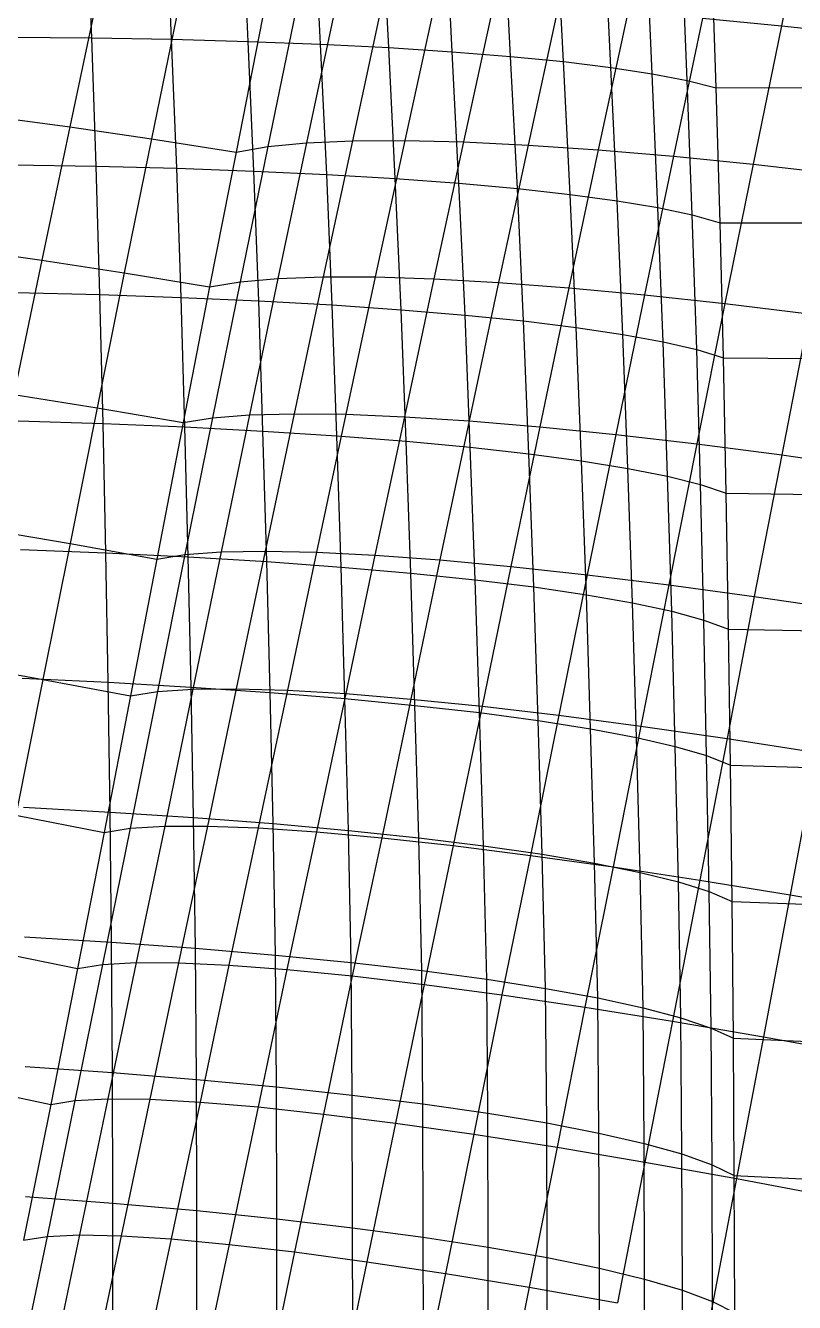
# Model space of a CAD drawing. Extents: x -429 to 429, y -1 to 209.
# Drawn here: x -361.02 to -347.22, y 137.08 to 160 of the extents above; entities that cross this region are included whole.
import ezdxf

# ---------------------------------------------------------------- set-up
doc = ezdxf.new("R2010")
doc.units = 0

msp = doc.modelspace()

# ---------------------------------------------------------------- linework, layer by layer
at = {"layer": 'default', "color": 5, "linetype": 'CONTINUOUS'}
for p, q in [((-346.943, 162.464, 126.111), (-347.451, 160, 125.763)), ((-359.725, 160.566, 139.549), (-360.228, 158.185, 139.252)), ((-358.272, 160.365, 138.733), (-358.763, 157.97, 138.449)), ((-355.462, 160.315, 134.785), (-355.976, 157.895, 134.487)), ((-354.628, 160.358, 133.243), (-355.154, 157.931, 132.931)), ((-353.68, 160.372, 131.771), (-354.212, 157.937, 131.446)), ((-352.624, 160.356, 130.378), (-353.157, 157.912, 130.042)), ((-351.465, 160.311, 129.073), (-351.997, 157.857, 128.729)), ((-356.765, 160.141, 138.039), (-357.242, 157.731, 137.772)), ((-356.765, 160.141, 138.039), (-357.242, 157.731, 137.772)), ((-356.175, 160.242, 136.387), (-356.673, 157.828, 136.104)), ((-350.211, 160.236, 127.864), (-350.738, 157.771, 127.515)), ((-348.87, 160.132, 126.758), (-349.389, 157.656, 126.409)), ((-348.87, 160.132, 126.758), (-347.451, 160, 125.763)), ((-347.451, 160, 125.763), (-347.959, 157.512, 125.418)), ((-347.451, 160, 125.763), (-345.962, 159.841, 124.884)), ((-361.627, 158.373, 140.175), (-360.228, 158.185, 139.252)), ((-360.228, 158.185, 139.252), (-360.731, 155.791, 138.956)), ((-360.228, 158.185, 139.252), (-358.763, 157.97, 138.449)), ((-358.763, 157.97, 138.449), (-359.252, 155.562, 138.166)), ((-358.763, 157.97, 138.449), (-357.242, 157.731, 137.772)), ((-357.242, 157.731, 137.772), (-357.716, 155.31, 137.508)), ((-357.242, 157.731, 137.772), (-357.716, 155.31, 137.508)), ((-357.242, 157.731, 137.772), (-356.673, 157.828, 136.104)), ((-356.673, 157.828, 136.104), (-357.171, 155.401, 135.824)), ((-356.673, 157.828, 136.104), (-355.976, 157.895, 134.487)), ((-355.976, 157.895, 134.487), (-356.491, 155.462, 134.19)), ((-355.976, 157.895, 134.487), (-355.154, 157.931, 132.931)), ((-355.154, 157.931, 132.931), (-355.68, 155.491, 132.619)), ((-355.154, 157.931, 132.931), (-354.212, 157.937, 131.446)), ((-354.212, 157.937, 131.446), (-354.745, 155.488, 131.12)), ((-354.212, 157.937, 131.446), (-353.157, 157.912, 130.042)), ((-353.157, 157.912, 130.042), (-353.693, 155.454, 129.705)), ((-353.157, 157.912, 130.042), (-351.997, 157.857, 128.729)), ((-351.997, 157.857, 128.729), (-352.531, 155.389, 128.383)), ((-351.997, 157.857, 128.729), (-350.738, 157.771, 127.515)), ((-350.738, 157.771, 127.515), (-351.266, 155.292, 127.165)), ((-350.738, 157.771, 127.515), (-349.389, 157.656, 126.409)), ((-349.389, 157.656, 126.409), (-349.909, 155.166, 126.058)), ((-349.389, 157.656, 126.409), (-347.959, 157.512, 125.418)), ((-347.959, 157.512, 125.418), (-348.468, 155.009, 125.071)), ((-347.959, 157.512, 125.418), (-346.458, 157.34, 124.547)), ((-362.142, 155.993, 139.87), (-360.731, 155.791, 138.956)), ((-360.731, 155.791, 138.956), (-361.229, 153.38, 138.666)), ((-360.731, 155.791, 138.956), (-359.252, 155.562, 138.166)), ((-359.252, 155.562, 138.166), (-359.738, 153.138, 137.888)), ((-359.252, 155.562, 138.166), (-357.716, 155.31, 137.508)), ((-357.171, 155.401, 135.824), (-356.491, 155.462, 134.19)), ((-356.491, 155.462, 134.19), (-356.999, 153.012, 133.9)), ((-356.491, 155.462, 134.19), (-355.68, 155.491, 132.619)), ((-355.68, 155.491, 132.619), (-356.199, 153.034, 132.314)), ((-355.68, 155.491, 132.619), (-354.745, 155.488, 131.12)), ((-354.745, 155.488, 131.12), (-355.27, 153.023, 130.802)), ((-354.745, 155.488, 131.12), (-353.693, 155.454, 129.705)), ((-353.693, 155.454, 129.705), (-354.22, 152.979, 129.377)), ((-353.693, 155.454, 129.705), (-352.531, 155.389, 128.383)), ((-357.716, 155.31, 137.508), (-358.19, 152.873, 137.246)), ((-357.716, 155.31, 137.508), (-358.19, 152.873, 137.246)), ((-357.716, 155.31, 137.508), (-357.171, 155.401, 135.824)), ((-357.171, 155.401, 135.824), (-357.664, 152.958, 135.548)), ((-352.531, 155.389, 128.383), (-353.056, 152.903, 128.047)), ((-352.531, 155.389, 128.383), (-351.266, 155.292, 127.165)), ((-351.266, 155.292, 127.165), (-351.786, 152.796, 126.824)), ((-351.266, 155.292, 127.165), (-349.909, 155.166, 126.058)), ((-349.909, 155.166, 126.058), (-350.421, 152.658, 125.717)), ((-349.909, 155.166, 126.058), (-348.468, 155.009, 125.071)), ((-348.468, 155.009, 125.071), (-348.97, 152.49, 124.733)), ((-348.468, 155.009, 125.071), (-346.954, 154.825, 124.21)), ((-346.954, 154.825, 124.21), (-347.445, 152.293, 123.88)), ((-361.229, 153.38, 138.666), (-359.738, 153.138, 137.888)), ((-359.738, 153.138, 137.888), (-360.223, 150.702, 137.612)), ((-359.738, 153.138, 137.888), (-358.19, 152.873, 137.246)), ((-358.19, 152.873, 137.246), (-357.664, 152.958, 135.548)), ((-357.664, 152.958, 135.548), (-358.159, 150.504, 135.273)), ((-357.664, 152.958, 135.548), (-356.999, 153.012, 133.9)), ((-356.999, 153.012, 133.9), (-357.51, 150.552, 133.609)), ((-356.999, 153.012, 133.9), (-356.199, 153.034, 132.314)), ((-356.199, 153.034, 132.314), (-356.721, 150.567, 132.008)), ((-356.199, 153.034, 132.314), (-355.27, 153.023, 130.802)), ((-355.27, 153.023, 130.802), (-355.799, 150.548, 130.483)), ((-355.27, 153.023, 130.802), (-354.22, 152.979, 129.377)), ((-354.22, 152.979, 129.377), (-354.751, 150.495, 129.046)), ((-354.22, 152.979, 129.377), (-353.056, 152.903, 128.047)), ((-358.19, 152.873, 137.246), (-358.663, 150.423, 136.987)), ((-358.19, 152.873, 137.246), (-358.663, 150.423, 136.987)), ((-353.056, 152.903, 128.047), (-353.584, 150.409, 127.708)), ((-353.056, 152.903, 128.047), (-351.786, 152.796, 126.824)), ((-351.786, 152.796, 126.824), (-352.309, 150.29, 126.48)), ((-351.786, 152.796, 126.824), (-350.421, 152.658, 125.717)), ((-350.421, 152.658, 125.717), (-350.936, 150.14, 125.372)), ((-350.421, 152.658, 125.717), (-348.97, 152.49, 124.733)), ((-348.97, 152.49, 124.733), (-349.474, 149.96, 124.392)), ((-348.97, 152.49, 124.733), (-347.445, 152.293, 123.88)), ((-347.445, 152.293, 123.88), (-347.937, 149.75, 123.548)), ((-347.445, 152.293, 123.88), (-345.857, 152.07, 123.165)), ((-361.726, 150.958, 138.378), (-360.223, 150.702, 137.612)), ((-360.223, 150.702, 137.612), (-360.709, 148.263, 137.334)), ((-360.223, 150.702, 137.612), (-358.663, 150.423, 136.987)), ((-358.663, 150.423, 136.987), (-359.136, 147.968, 136.726)), ((-358.663, 150.423, 136.987), (-359.136, 147.968, 136.726)), ((-358.663, 150.423, 136.987), (-358.159, 150.504, 135.273)), ((-358.159, 150.504, 135.273), (-358.651, 148.045, 134.999)), ((-358.159, 150.504, 135.273), (-357.51, 150.552, 133.609)), ((-357.51, 150.552, 133.609), (-358.016, 148.088, 133.321)), ((-357.51, 150.552, 133.609), (-356.721, 150.567, 132.008)), ((-356.721, 150.567, 132.008), (-357.238, 148.096, 131.706)), ((-356.721, 150.567, 132.008), (-355.799, 150.548, 130.483)), ((-355.799, 150.548, 130.483), (-356.321, 148.069, 130.169)), ((-355.799, 150.548, 130.483), (-354.751, 150.495, 129.046)), ((-354.751, 150.495, 129.046), (-355.274, 148.007, 128.722)), ((-354.751, 150.495, 129.046), (-353.584, 150.409, 127.708)), ((-353.584, 150.409, 127.708), (-354.106, 147.911, 127.376)), ((-353.584, 150.409, 127.708), (-352.309, 150.29, 126.48)), ((-352.309, 150.29, 126.48), (-352.826, 147.781, 126.143)), ((-352.309, 150.29, 126.48), (-350.936, 150.14, 125.372)), ((-350.936, 150.14, 125.372), (-351.445, 147.619, 125.034)), ((-350.936, 150.14, 125.372), (-349.474, 149.96, 124.392)), ((-349.474, 149.96, 124.392), (-349.974, 147.426, 124.057)), ((-349.474, 149.96, 124.392), (-347.937, 149.75, 123.548)), ((-347.937, 149.75, 123.548), (-348.426, 147.203, 123.221)), ((-347.937, 149.75, 123.548), (-346.335, 149.514, 122.847)), ((-362.224, 148.533, 138.087), (-360.709, 148.263, 137.334)), ((-360.709, 148.263, 137.334), (-361.195, 145.826, 137.056)), ((-360.709, 148.263, 137.334), (-359.136, 147.968, 136.726)), ((-359.136, 147.968, 136.726), (-359.611, 145.516, 136.465)), ((-359.136, 147.968, 136.726), (-359.611, 145.516, 136.465)), ((-358.651, 148.045, 134.999), (-359.144, 145.59, 134.724)), ((-359.136, 147.968, 136.726), (-358.651, 148.045, 134.999)), ((-358.651, 148.045, 134.999), (-358.016, 148.088, 133.321)), ((-358.016, 148.088, 133.321), (-358.523, 145.629, 133.032)), ((-358.016, 148.088, 133.321), (-357.238, 148.096, 131.706)), ((-357.238, 148.096, 131.706), (-357.754, 145.63, 131.404)), ((-357.238, 148.096, 131.706), (-356.321, 148.069, 130.169)), ((-356.321, 148.069, 130.169), (-356.843, 145.596, 129.855)), ((-356.321, 148.069, 130.169), (-355.274, 148.007, 128.722)), ((-355.274, 148.007, 128.722), (-355.798, 145.525, 128.397)), ((-355.274, 148.007, 128.722), (-354.106, 147.911, 127.376)), ((-354.106, 147.911, 127.376), (-354.627, 145.419, 127.044)), ((-354.106, 147.911, 127.376), (-352.826, 147.781, 126.143)), ((-352.826, 147.781, 126.143), (-353.343, 145.278, 125.807)), ((-352.826, 147.781, 126.143), (-351.445, 147.619, 125.034)), ((-351.445, 147.619, 125.034), (-351.954, 145.103, 124.696)), ((-351.445, 147.619, 125.034), (-349.974, 147.426, 124.057)), ((-349.974, 147.426, 124.057), (-350.474, 144.897, 123.722)), ((-349.974, 147.426, 124.057), (-348.426, 147.203, 123.221)), ((-348.426, 147.203, 123.221), (-348.915, 144.66, 122.893)), ((-348.426, 147.203, 123.221), (-346.813, 146.953, 122.532)), ((-346.813, 146.953, 122.532), (-347.292, 144.395, 122.216)), ((-361.195, 145.826, 137.056), (-359.611, 145.516, 136.465)), ((-359.144, 145.59, 134.724), (-359.641, 143.144, 134.445)), ((-359.611, 145.516, 136.465), (-359.144, 145.59, 134.724)), ((-359.144, 145.59, 134.724), (-358.523, 145.629, 133.032)), ((-358.523, 145.629, 133.032), (-359.036, 143.178, 132.739)), ((-358.523, 145.629, 133.032), (-357.754, 145.63, 131.404)), ((-357.754, 145.63, 131.404), (-358.277, 143.175, 131.097)), ((-357.754, 145.63, 131.404), (-356.843, 145.596, 129.855)), ((-356.843, 145.596, 129.855), (-357.371, 143.134, 129.535)), ((-356.843, 145.596, 129.855), (-355.798, 145.525, 128.397)), ((-359.611, 145.516, 136.465), (-360.088, 143.071, 136.2)), ((-359.611, 145.516, 136.465), (-360.088, 143.071, 136.2)), ((-355.798, 145.525, 128.397), (-356.328, 143.054, 128.066)), ((-355.798, 145.525, 128.397), (-354.627, 145.419, 127.044)), ((-354.627, 145.419, 127.044), (-355.155, 142.938, 126.705)), ((-354.627, 145.419, 127.044), (-353.343, 145.278, 125.807)), ((-353.343, 145.278, 125.807), (-353.865, 142.785, 125.462)), ((-353.343, 145.278, 125.807), (-351.954, 145.103, 124.696)), ((-351.954, 145.103, 124.696), (-352.469, 142.598, 124.351)), ((-351.954, 145.103, 124.696), (-350.474, 144.897, 123.722)), ((-350.474, 144.897, 123.722), (-350.979, 142.378, 123.38)), ((-350.474, 144.897, 123.722), (-348.915, 144.66, 122.893)), ((-348.915, 144.66, 122.893), (-349.409, 142.127, 122.559)), ((-348.915, 144.66, 122.893), (-347.292, 144.395, 122.216)), ((-347.292, 144.395, 122.216), (-347.773, 141.847, 121.895)), ((-347.292, 144.395, 122.216), (-345.617, 144.105, 121.697)), ((-361.684, 143.398, 136.775), (-360.088, 143.071, 136.2)), ((-360.088, 143.071, 136.2), (-360.569, 140.632, 135.932)), ((-360.088, 143.071, 136.2), (-360.569, 140.632, 135.932)), ((-359.641, 143.144, 134.445), (-360.137, 140.702, 134.166)), ((-360.088, 143.071, 136.2), (-359.641, 143.144, 134.445)), ((-359.641, 143.144, 134.445), (-359.036, 143.178, 132.739)), ((-359.036, 143.178, 132.739), (-359.542, 140.733, 132.448)), ((-359.036, 143.178, 132.739), (-358.277, 143.175, 131.097)), ((-358.277, 143.175, 131.097), (-358.79, 140.724, 130.795)), ((-358.277, 143.175, 131.097), (-357.371, 143.134, 129.535)), ((-357.371, 143.134, 129.535), (-357.888, 140.675, 129.223)), ((-357.371, 143.134, 129.535), (-356.328, 143.054, 128.066)), ((-356.328, 143.054, 128.066), (-356.846, 140.587, 127.745)), ((-356.328, 143.054, 128.066), (-355.155, 142.938, 126.705)), ((-355.155, 142.938, 126.705), (-355.672, 140.46, 126.377)), ((-355.155, 142.938, 126.705), (-353.865, 142.785, 125.462)), ((-353.865, 142.785, 125.462), (-354.378, 140.296, 125.13)), ((-353.865, 142.785, 125.462), (-352.469, 142.598, 124.351)), ((-352.469, 142.598, 124.351), (-352.975, 140.097, 124.017)), ((-352.469, 142.598, 124.351), (-350.979, 142.378, 123.38)), ((-350.979, 142.378, 123.38), (-351.478, 139.863, 123.047)), ((-350.979, 142.378, 123.38), (-349.409, 142.127, 122.559)), ((-349.409, 142.127, 122.559), (-349.9, 139.598, 122.231)), ((-349.409, 142.127, 122.559), (-347.773, 141.847, 121.895)), ((-347.773, 141.847, 121.895), (-348.256, 139.304, 121.576)), ((-347.773, 141.847, 121.895), (-346.087, 141.541, 121.395)), ((-362.173, 140.974, 136.495), (-360.569, 140.632, 135.932)), ((-360.569, 140.632, 135.932), (-361.056, 138.194, 135.658)), ((-360.569, 140.632, 135.932), (-361.056, 138.194, 135.658)), ((-360.137, 140.702, 134.166), (-360.636, 138.262, 133.882)), ((-360.569, 140.632, 135.932), (-360.137, 140.702, 134.166)), ((-360.137, 140.702, 134.166), (-359.542, 140.733, 132.448)), ((-359.542, 140.733, 132.448), (-360.05, 138.288, 132.154)), ((-359.542, 140.733, 132.448), (-358.79, 140.724, 130.795)), ((-358.79, 140.724, 130.795), (-359.305, 138.273, 130.491)), ((-358.79, 140.724, 130.795), (-357.888, 140.675, 129.223)), ((-357.888, 140.675, 129.223), (-358.407, 138.217, 128.909)), ((-357.888, 140.675, 129.223), (-356.846, 140.587, 127.745)), ((-356.846, 140.587, 127.745), (-357.365, 138.12, 127.423)), ((-356.846, 140.587, 127.745), (-355.672, 140.46, 126.377)), ((-355.672, 140.46, 126.377), (-356.19, 137.983, 126.048)), ((-355.672, 140.46, 126.377), (-354.378, 140.296, 125.13)), ((-354.378, 140.296, 125.13), (-354.892, 137.808, 124.796)), ((-354.378, 140.296, 125.13), (-352.975, 140.097, 124.017)), ((-352.975, 140.097, 124.017), (-353.484, 137.596, 123.681)), ((-352.975, 140.097, 124.017), (-351.478, 139.863, 123.047)), ((-351.478, 139.863, 123.047), (-351.98, 137.349, 122.713)), ((-351.478, 139.863, 123.047), (-349.9, 139.598, 122.231)), ((-349.9, 139.598, 122.231), (-350.394, 137.07, 121.901)), ((-349.9, 139.598, 122.231), (-348.256, 139.304, 121.576)), ((-348.256, 139.304, 121.576), (-348.742, 136.762, 121.253)), ((-348.256, 139.304, 121.576), (-346.561, 138.983, 121.088)), ((-360.636, 138.262, 133.882), (-361.141, 135.816, 133.593)), ((-361.056, 138.194, 135.658), (-360.636, 138.262, 133.882)), ((-360.636, 138.262, 133.882), (-360.05, 138.288, 132.154)), ((-360.05, 138.288, 132.154), (-360.565, 135.838, 131.855)), ((-360.05, 138.288, 132.154), (-359.305, 138.273, 130.491)), ((-359.305, 138.273, 130.491), (-359.826, 135.817, 130.181)), ((-359.305, 138.273, 130.491), (-358.407, 138.217, 128.909)), ((-358.407, 138.217, 128.909), (-358.932, 135.753, 128.589)), ((-358.407, 138.217, 128.909), (-357.365, 138.12, 127.423)), ((-357.365, 138.12, 127.423), (-357.891, 135.647, 127.095)), ((-357.365, 138.12, 127.423), (-356.19, 137.983, 126.048)), ((-356.19, 137.983, 126.048), (-356.714, 135.5, 125.713)), ((-356.19, 137.983, 126.048), (-354.892, 137.808, 124.796)), ((-354.892, 137.808, 124.796), (-355.412, 135.313, 124.457)), ((-354.892, 137.808, 124.796), (-353.484, 137.596, 123.681)), ((-353.484, 137.596, 123.681), (-353.999, 135.089, 123.34)), ((-353.484, 137.596, 123.681), (-351.98, 137.349, 122.713)), ((-351.98, 137.349, 122.713), (-352.488, 134.829, 122.372)), ((-351.98, 137.349, 122.713), (-350.394, 137.07, 121.901))]:
    msp.add_line(p, q, dxfattribs=at)
at = {"layer": 'default', "color": 3, "linetype": 'CONTINUOUS'}
for p, q in [((-359.834, 159.781, 159.017), (-359.922, 162.086, 158.767)), ((-358.398, 159.755, 158.233), (-358.497, 162.072, 157.968)), ((-357.026, 159.717, 157.346), (-357.133, 162.046, 157.071)), ((-355.724, 159.668, 156.361), (-355.84, 162.008, 156.08)), ((-354.5, 159.606, 155.284), (-354.622, 161.958, 154.999)), ((-353.36, 159.533, 154.121), (-353.486, 161.896, 153.835)), ((-352.312, 159.449, 152.877), (-352.439, 161.824, 152.593)), ((-351.361, 159.355, 151.561), (-351.486, 161.74, 151.281)), ((-350.512, 159.251, 150.18), (-350.632, 161.646, 149.905)), ((-349.771, 159.137, 148.74), (-349.881, 161.543, 148.472)), ((-349.14, 159.015, 147.251), (-349.237, 161.43, 146.99)), ((-348.624, 158.885, 145.72), (-348.704, 161.308, 145.466)), ((-348.624, 158.885, 145.72), (-348.704, 161.308, 145.466)), ((-361.325, 159.794, 159.695), (-359.834, 159.781, 159.017)), ((-359.834, 159.781, 159.017), (-358.398, 159.755, 158.233)), ((-359.755, 157.477, 159.262), (-359.834, 159.781, 159.017)), ((-358.398, 159.755, 158.233), (-357.026, 159.717, 157.346)), ((-358.308, 157.44, 158.492), (-358.398, 159.755, 158.233)), ((-357.026, 159.717, 157.346), (-355.724, 159.668, 156.361)), ((-356.925, 157.39, 157.616), (-357.026, 159.717, 157.346)), ((-355.724, 159.668, 156.361), (-354.5, 159.606, 155.284)), ((-355.614, 157.328, 156.638), (-355.724, 159.668, 156.361)), ((-354.5, 159.606, 155.284), (-353.36, 159.533, 154.121)), ((-354.384, 157.255, 155.565), (-354.5, 159.606, 155.284)), ((-353.36, 159.533, 154.121), (-352.312, 159.449, 152.877)), ((-353.24, 157.17, 154.402), (-353.36, 159.533, 154.121)), ((-352.312, 159.449, 152.877), (-351.361, 159.355, 151.561)), ((-352.191, 157.075, 153.156), (-352.312, 159.449, 152.877)), ((-351.361, 159.355, 151.561), (-350.512, 159.251, 150.18)), ((-351.242, 156.97, 151.836), (-351.361, 159.355, 151.561)), ((-350.512, 159.251, 150.18), (-349.771, 159.137, 148.74)), ((-350.399, 156.856, 150.448), (-350.512, 159.251, 150.18)), ((-349.771, 159.137, 148.74), (-349.14, 159.015, 147.251)), ((-349.667, 156.733, 149.001), (-349.771, 159.137, 148.74)), ((-349.14, 159.015, 147.251), (-348.624, 158.885, 145.72)), ((-349.051, 156.601, 147.503), (-349.14, 159.015, 147.251)), ((-348.624, 158.885, 145.72), (-347.051, 158.892, 145.106)), ((-348.553, 156.463, 145.964), (-348.624, 158.885, 145.72)), ((-348.553, 156.463, 145.964), (-348.624, 158.885, 145.72)), ((-361.258, 157.502, 159.92), (-359.755, 157.477, 159.262)), ((-359.755, 157.477, 159.262), (-358.308, 157.44, 158.492)), ((-359.687, 155.171, 159.497), (-359.755, 157.477, 159.262)), ((-358.308, 157.44, 158.492), (-356.925, 157.39, 157.616)), ((-358.228, 155.121, 158.742), (-358.308, 157.44, 158.492)), ((-356.925, 157.39, 157.616), (-355.614, 157.328, 156.638)), ((-356.835, 155.06, 157.877), (-356.925, 157.39, 157.616)), ((-355.614, 157.328, 156.638), (-354.384, 157.255, 155.565)), ((-355.516, 154.986, 156.906), (-355.614, 157.328, 156.638)), ((-354.384, 157.255, 155.565), (-353.24, 157.17, 154.402)), ((-354.278, 154.901, 155.836), (-354.384, 157.255, 155.565)), ((-353.24, 157.17, 154.402), (-352.191, 157.075, 153.156)), ((-353.131, 154.805, 154.673), (-353.24, 157.17, 154.402)), ((-352.191, 157.075, 153.156), (-351.242, 156.97, 151.836)), ((-352.081, 154.699, 153.425), (-352.191, 157.075, 153.156)), ((-351.242, 156.97, 151.836), (-350.399, 156.856, 150.448)), ((-351.134, 154.583, 152.1), (-351.242, 156.97, 151.836)), ((-350.399, 156.856, 150.448), (-349.667, 156.733, 149.001)), ((-350.297, 154.458, 150.706), (-350.399, 156.856, 150.448)), ((-349.667, 156.733, 149.001), (-349.051, 156.601, 147.503)), ((-349.575, 154.325, 149.252), (-349.667, 156.733, 149.001)), ((-349.051, 156.601, 147.503), (-348.553, 156.463, 145.964)), ((-348.972, 154.186, 147.747), (-349.051, 156.601, 147.503)), ((-348.553, 156.463, 145.964), (-346.969, 156.46, 145.37)), ((-348.493, 154.039, 146.2), (-348.553, 156.463, 145.964)), ((-348.493, 154.039, 146.2), (-348.553, 156.463, 145.964)), ((-361.201, 155.208, 160.137), (-359.687, 155.171, 159.497)), ((-359.687, 155.171, 159.497), (-358.228, 155.121, 158.742)), ((-359.629, 152.857, 159.724), (-359.687, 155.171, 159.497)), ((-358.228, 155.121, 158.742), (-356.835, 155.06, 157.877)), ((-358.161, 152.795, 158.981), (-358.228, 155.121, 158.742)), ((-356.835, 155.06, 157.877), (-355.516, 154.986, 156.906)), ((-356.759, 152.721, 158.125), (-356.835, 155.06, 157.877)), ((-355.516, 154.986, 156.906), (-354.278, 154.901, 155.836)), ((-355.432, 152.636, 157.16), (-355.516, 154.986, 156.906)), ((-354.278, 154.901, 155.836), (-353.131, 154.805, 154.673)), ((-354.189, 152.539, 156.093), (-354.278, 154.901, 155.836)), ((-353.131, 154.805, 154.673), (-352.081, 154.699, 153.425)), ((-353.037, 152.431, 154.931), (-353.131, 154.805, 154.673)), ((-352.081, 154.699, 153.425), (-351.134, 154.583, 152.1)), ((-351.986, 152.313, 153.681), (-352.081, 154.699, 153.425)), ((-351.134, 154.583, 152.1), (-350.297, 154.458, 150.706)), ((-351.041, 152.187, 152.353), (-351.134, 154.583, 152.1)), ((-350.297, 154.458, 150.706), (-349.575, 154.325, 149.252)), ((-350.209, 152.052, 150.953), (-350.297, 154.458, 150.706)), ((-349.575, 154.325, 149.252), (-348.972, 154.186, 147.747)), ((-349.496, 151.91, 149.493), (-349.575, 154.325, 149.252)), ((-348.972, 154.186, 147.747), (-348.493, 154.039, 146.2)), ((-348.905, 151.761, 147.981), (-348.972, 154.186, 147.747)), ((-348.493, 154.039, 146.2), (-346.898, 154.025, 145.625)), ((-348.441, 151.607, 146.427), (-348.493, 154.039, 146.2)), ((-348.441, 151.607, 146.427), (-348.493, 154.039, 146.2)), ((-361.154, 152.906, 160.347), (-359.629, 152.857, 159.724)), ((-359.629, 152.857, 159.724), (-358.161, 152.795, 158.981)), ((-359.578, 150.536, 159.946), (-359.629, 152.857, 159.724)), ((-358.161, 152.795, 158.981), (-356.759, 152.721, 158.125)), ((-358.1, 150.463, 159.217), (-358.161, 152.795, 158.981)), ((-356.759, 152.721, 158.125), (-355.432, 152.636, 157.16)), ((-356.688, 150.377, 158.371), (-356.759, 152.721, 158.125)), ((-355.432, 152.636, 157.16), (-354.189, 152.539, 156.093)), ((-355.352, 150.279, 157.412), (-355.432, 152.636, 157.16)), ((-354.189, 152.539, 156.093), (-353.037, 152.431, 154.931)), ((-354.103, 150.17, 156.348), (-354.189, 152.539, 156.093)), ((-353.037, 152.431, 154.931), (-351.986, 152.313, 153.681)), ((-352.947, 150.051, 155.186), (-353.037, 152.431, 154.931)), ((-351.986, 152.313, 153.681), (-351.041, 152.187, 152.353)), ((-351.895, 149.922, 153.934), (-351.986, 152.313, 153.681)), ((-351.041, 152.187, 152.353), (-350.209, 152.052, 150.953)), ((-350.952, 149.784, 152.601), (-351.041, 152.187, 152.353)), ((-350.209, 152.052, 150.953), (-349.496, 151.91, 149.493)), ((-350.126, 149.639, 151.196), (-350.209, 152.052, 150.953)), ((-349.496, 151.91, 149.493), (-348.905, 151.761, 147.981)), ((-349.421, 149.487, 149.729), (-349.496, 151.91, 149.493)), ((-348.905, 151.761, 147.981), (-348.441, 151.607, 146.427)), ((-348.844, 149.329, 148.209), (-348.905, 151.761, 147.981)), ((-348.441, 151.607, 146.427), (-346.837, 151.582, 145.87)), ((-348.398, 149.167, 146.648), (-348.441, 151.607, 146.427)), ((-348.398, 149.167, 146.648), (-348.441, 151.607, 146.427)), ((-361.114, 150.597, 160.551), (-359.578, 150.536, 159.946)), ((-359.578, 150.536, 159.946), (-358.1, 150.463, 159.217)), ((-359.537, 148.212, 160.159), (-359.578, 150.536, 159.946)), ((-358.1, 150.463, 159.217), (-356.688, 150.377, 158.371)), ((-358.049, 148.126, 159.443), (-358.1, 150.463, 159.217)), ((-356.688, 150.377, 158.371), (-355.352, 150.279, 157.412)), ((-356.628, 148.028, 158.605), (-356.688, 150.377, 158.371)), ((-355.352, 150.279, 157.412), (-354.103, 150.17, 156.348)), ((-355.286, 147.918, 157.652), (-355.352, 150.279, 157.412)), ((-354.103, 150.17, 156.348), (-352.947, 150.051, 155.186)), ((-354.03, 147.797, 156.591), (-354.103, 150.17, 156.348)), ((-352.947, 150.051, 155.186), (-351.895, 149.922, 153.934)), ((-352.872, 147.666, 155.429), (-352.947, 150.051, 155.186)), ((-351.895, 149.922, 153.934), (-350.952, 149.784, 152.601)), ((-351.818, 147.525, 154.176), (-351.895, 149.922, 153.934)), ((-350.952, 149.784, 152.601), (-350.126, 149.639, 151.196)), ((-350.877, 147.377, 152.839), (-350.952, 149.784, 152.601)), ((-350.126, 149.639, 151.196), (-349.421, 149.487, 149.729)), ((-350.055, 147.221, 151.429), (-350.126, 149.639, 151.196)), ((-349.421, 149.487, 149.729), (-348.844, 149.329, 148.209)), ((-349.359, 147.06, 149.955), (-349.421, 149.487, 149.729)), ((-348.844, 149.329, 148.209), (-348.398, 149.167, 146.648)), ((-348.793, 146.894, 148.429), (-348.844, 149.329, 148.209)), ((-348.398, 149.167, 146.648), (-346.783, 149.132, 146.11)), ((-348.362, 146.724, 146.862), (-348.398, 149.167, 146.648)), ((-348.362, 146.724, 146.862), (-348.398, 149.167, 146.648)), ((-361.081, 148.284, 160.749), (-359.537, 148.212, 160.159)), ((-359.537, 148.212, 160.159), (-358.049, 148.126, 159.443)), ((-359.502, 145.882, 160.368), (-359.537, 148.212, 160.159)), ((-358.049, 148.126, 159.443), (-356.628, 148.028, 158.605)), ((-358.004, 145.785, 159.665), (-358.049, 148.126, 159.443)), ((-356.628, 148.028, 158.605), (-355.286, 147.918, 157.652)), ((-356.574, 145.674, 158.837), (-356.628, 148.028, 158.605)), ((-355.286, 147.918, 157.652), (-354.03, 147.797, 156.591)), ((-355.223, 145.552, 157.89), (-355.286, 147.918, 157.652)), ((-354.03, 147.797, 156.591), (-352.872, 147.666, 155.429)), ((-353.962, 145.419, 156.832), (-354.03, 147.797, 156.591)), ((-352.872, 147.666, 155.429), (-351.818, 147.525, 154.176)), ((-352.799, 145.276, 155.67), (-352.872, 147.666, 155.429)), ((-351.818, 147.525, 154.176), (-350.877, 147.377, 152.839)), ((-351.744, 145.124, 154.414), (-351.818, 147.525, 154.176)), ((-350.877, 147.377, 152.839), (-350.055, 147.221, 151.429)), ((-350.805, 144.965, 153.073), (-350.877, 147.377, 152.839)), ((-350.055, 147.221, 151.429), (-349.359, 147.06, 149.955)), ((-349.989, 144.799, 151.657), (-350.055, 147.221, 151.429)), ((-349.359, 147.06, 149.955), (-348.793, 146.894, 148.429)), ((-349.301, 144.627, 150.176), (-349.359, 147.06, 149.955)), ((-348.793, 146.894, 148.429), (-348.362, 146.724, 146.862)), ((-348.748, 144.452, 148.643), (-348.793, 146.894, 148.429)), ((-348.362, 146.724, 146.862), (-346.739, 146.678, 146.34)), ((-348.334, 144.275, 147.069), (-348.362, 146.724, 146.862)), ((-348.334, 144.275, 147.069), (-348.362, 146.724, 146.862)), ((-361.057, 145.967, 160.941), (-359.502, 145.882, 160.368)), ((-359.502, 145.882, 160.368), (-358.004, 145.785, 159.665)), ((-359.476, 143.546, 160.569), (-359.502, 145.882, 160.368)), ((-358.004, 145.785, 159.665), (-356.574, 145.674, 158.837)), ((-357.969, 143.437, 159.877), (-358.004, 145.785, 159.665)), ((-356.574, 145.674, 158.837), (-355.223, 145.552, 157.89)), ((-356.531, 143.314, 159.058), (-356.574, 145.674, 158.837)), ((-355.223, 145.552, 157.89), (-353.962, 145.419, 156.832)), ((-355.173, 143.179, 158.116), (-355.223, 145.552, 157.89)), ((-353.962, 145.419, 156.832), (-352.799, 145.276, 155.67)), ((-353.906, 143.034, 157.061), (-353.962, 145.419, 156.832)), ((-352.799, 145.276, 155.67), (-351.744, 145.124, 154.414)), ((-352.74, 142.879, 155.899), (-352.799, 145.276, 155.67)), ((-351.744, 145.124, 154.414), (-350.805, 144.965, 153.073)), ((-351.684, 142.716, 154.641), (-351.744, 145.124, 154.414)), ((-350.805, 144.965, 153.073), (-349.989, 144.799, 151.657)), ((-350.747, 142.545, 153.296), (-350.805, 144.965, 153.073)), ((-349.989, 144.799, 151.657), (-349.301, 144.627, 150.176)), ((-349.935, 142.369, 151.875), (-349.989, 144.799, 151.657)), ((-349.301, 144.627, 150.176), (-348.748, 144.452, 148.643)), ((-349.255, 142.188, 150.389), (-349.301, 144.627, 150.176)), ((-348.748, 144.452, 148.643), (-348.334, 144.275, 147.069)), ((-348.713, 142.004, 148.85), (-348.748, 144.452, 148.643)), ((-348.334, 144.275, 147.069), (-346.701, 144.218, 146.565)), ((-348.313, 141.819, 147.269), (-348.334, 144.275, 147.069)), ((-348.313, 141.819, 147.269), (-348.334, 144.275, 147.069)), ((-361.04, 143.642, 161.127), (-359.476, 143.546, 160.569)), ((-359.476, 143.546, 160.569), (-357.969, 143.437, 159.877)), ((-359.463, 141.204, 160.754), (-359.476, 143.546, 160.569)), ((-357.969, 143.437, 159.877), (-356.531, 143.314, 159.058)), ((-357.955, 141.081, 160.065), (-357.969, 143.437, 159.877)), ((-356.531, 143.314, 159.058), (-355.173, 143.179, 158.116)), ((-356.515, 140.946, 159.247), (-356.531, 143.314, 159.058)), ((-355.173, 143.179, 158.116), (-353.906, 143.034, 157.061)), ((-355.156, 140.799, 158.308), (-355.173, 143.179, 158.116)), ((-353.906, 143.034, 157.061), (-352.74, 142.879, 155.899)), ((-353.888, 140.642, 157.254), (-353.906, 143.034, 157.061)), ((-352.74, 142.879, 155.899), (-351.684, 142.716, 154.641)), ((-352.721, 140.475, 156.093), (-352.74, 142.879, 155.899)), ((-351.684, 142.716, 154.641), (-350.747, 142.545, 153.296)), ((-351.665, 140.301, 154.836), (-351.684, 142.716, 154.641)), ((-350.747, 142.545, 153.296), (-349.935, 142.369, 151.875)), ((-350.727, 140.119, 153.491), (-350.747, 142.545, 153.296)), ((-349.935, 142.369, 151.875), (-349.255, 142.188, 150.389)), ((-349.916, 139.932, 152.071), (-349.935, 142.369, 151.875)), ((-349.255, 142.188, 150.389), (-348.713, 142.004, 148.85)), ((-349.237, 139.742, 150.585), (-349.255, 142.188, 150.389)), ((-348.713, 142.004, 148.85), (-348.313, 141.819, 147.269)), ((-348.696, 139.55, 149.045), (-348.713, 142.004, 148.85)), ((-348.313, 141.819, 147.269), (-346.672, 141.751, 146.781)), ((-348.298, 139.356, 147.465), (-348.313, 141.819, 147.269)), ((-348.298, 139.356, 147.465), (-348.313, 141.819, 147.269)), ((-361.028, 141.312, 161.309), (-359.463, 141.204, 160.754)), ((-359.463, 141.204, 160.754), (-357.955, 141.081, 160.065)), ((-359.457, 138.86, 160.932), (-359.463, 141.204, 160.754)), ((-357.955, 141.081, 160.065), (-356.515, 140.946, 159.247)), ((-357.948, 138.725, 160.245), (-357.955, 141.081, 160.065)), ((-356.515, 140.946, 159.247), (-355.156, 140.799, 158.308)), ((-356.509, 138.578, 159.428), (-356.515, 140.946, 159.247)), ((-355.156, 140.799, 158.308), (-353.888, 140.642, 157.254)), ((-355.149, 138.418, 158.49), (-355.156, 140.799, 158.308)), ((-353.888, 140.642, 157.254), (-352.721, 140.475, 156.093)), ((-353.881, 138.249, 157.437), (-353.888, 140.642, 157.254)), ((-352.721, 140.475, 156.093), (-351.665, 140.301, 154.836)), ((-352.714, 138.07, 156.278), (-352.721, 140.475, 156.093)), ((-351.665, 140.301, 154.836), (-350.727, 140.119, 153.491)), ((-351.657, 137.884, 155.022), (-351.665, 140.301, 154.836)), ((-350.727, 140.119, 153.491), (-349.916, 139.932, 152.071)), ((-350.719, 137.692, 153.678), (-350.727, 140.119, 153.491)), ((-349.916, 139.932, 152.071), (-349.237, 139.742, 150.585)), ((-349.907, 137.495, 152.258), (-349.916, 139.932, 152.071)), ((-349.237, 139.742, 150.585), (-348.696, 139.55, 149.045)), ((-349.228, 137.295, 150.773), (-349.237, 139.742, 150.585)), ((-348.696, 139.55, 149.045), (-348.298, 139.356, 147.465)), ((-348.687, 137.094, 149.235), (-348.696, 139.55, 149.045)), ((-348.298, 139.356, 147.465), (-346.657, 139.278, 146.978)), ((-348.289, 136.893, 147.655), (-348.298, 139.356, 147.465)), ((-348.289, 136.893, 147.655), (-348.298, 139.356, 147.465)), ((-361.023, 138.981, 161.486), (-359.457, 138.86, 160.932)), ((-359.457, 138.86, 160.932), (-357.948, 138.725, 160.245)), ((-359.456, 136.522, 161.106), (-359.457, 138.86, 160.932)), ((-357.948, 138.725, 160.245), (-356.509, 138.578, 159.428)), ((-357.947, 136.374, 160.419), (-357.948, 138.725, 160.245)), ((-356.509, 138.578, 159.428), (-355.149, 138.418, 158.49)), ((-356.507, 136.214, 159.604), (-356.509, 138.578, 159.428)), ((-355.149, 138.418, 158.49), (-353.881, 138.249, 157.437)), ((-355.148, 136.042, 158.667), (-355.149, 138.418, 158.49)), ((-353.881, 138.249, 157.437), (-352.714, 138.07, 156.278)), ((-353.879, 135.86, 157.615), (-353.881, 138.249, 157.437)), ((-352.714, 138.07, 156.278), (-351.657, 137.884, 155.022)), ((-352.712, 135.67, 156.457), (-352.714, 138.07, 156.278)), ((-351.657, 137.884, 155.022), (-350.719, 137.692, 153.678)), ((-351.655, 135.472, 155.202), (-351.657, 137.884, 155.022)), ((-350.719, 137.692, 153.678), (-349.907, 137.495, 152.258)), ((-350.717, 135.27, 153.86), (-350.719, 137.692, 153.678)), ((-349.907, 137.495, 152.258), (-349.228, 137.295, 150.773)), ((-349.905, 135.063, 152.441), (-349.907, 137.495, 152.258)), ((-349.228, 137.295, 150.773), (-348.687, 137.094, 149.235)), ((-349.225, 134.854, 150.957), (-349.228, 137.295, 150.773)), ((-348.687, 137.094, 149.235), (-348.289, 136.893, 147.655)), ((-348.684, 134.644, 149.419), (-348.687, 137.094, 149.235))]:
    msp.add_line(p, q, dxfattribs=at)

doc.saveas('drawing.dxf')
